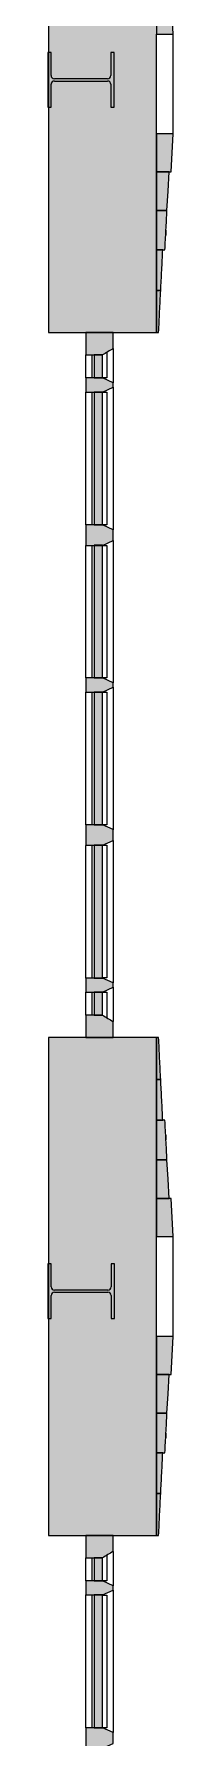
# Model space of a CAD drawing. Header units: inches. Extents: x -3598 to -1628, y -3458 to -206.
# Drawn here: x -1647.4 to -1632.4, y -3260.7 to -3058.2 of the extents above; entities that cross this region are included whole.
import ezdxf

# ---------------------------------------------------------------- set-up
doc = ezdxf.new("R2010")
doc.units = ezdxf.units.IN
doc.header["$MEASUREMENT"] = 0
for name, color, linetype, lineweight in [('A-GLAZ-CURT', 52, 'Continuous', 13), ('A-GLAZ-CWMG', 51, 'Continuous', 13), ('A-WALL', 113, 'Continuous', 13), ('A-WALL-PATT', 111, 'Continuous', 13), ('S-COLS', 52, 'Continuous', 13)]:
    doc.layers.add(name, color=color, linetype=linetype, lineweight=lineweight)

# ---------------------------------------------------------------- blocks, each defined once
blk = doc.blocks.new('15830016-STRUCT_MARTINEZ-MOORE_CENTRAL_v2018_rvt-1-MEZZANINE - CAD')
at = {"layer": 'S-COLS', "lineweight": 5}
for points in [[(-1647.36, -3066.89), (-1646.96, -3066.89), (-1646.96, -3064.16), (-1646.85, -3063.88), (-1646.57, -3063.77), (-1640.22, -3063.77), (-1639.94, -3063.88), (-1639.83, -3064.16), (-1639.83, -3066.89), (-1639.43, -3066.89), (-1639.43, -3060.39), (-1639.83, -3060.39), (-1639.83, -3063.13), (-1639.94, -3063.4), (-1640.22, -3063.52), (-1646.57, -3063.52), (-1646.85, -3063.4), (-1646.96, -3063.13), (-1646.96, -3060.39), (-1647.36, -3060.39)], [(-1647.33, -3210.89), (-1646.93, -3210.89), (-1646.93, -3208.16), (-1646.81, -3207.88), (-1646.54, -3207.77), (-1640.19, -3207.77), (-1639.91, -3207.88), (-1639.8, -3208.16), (-1639.8, -3210.89), (-1639.4, -3210.89), (-1639.4, -3204.39), (-1639.8, -3204.39), (-1639.8, -3207.13), (-1639.91, -3207.4), (-1640.19, -3207.52), (-1646.54, -3207.52), (-1646.81, -3207.4), (-1646.93, -3207.13), (-1646.93, -3204.39), (-1647.33, -3204.39)]]:
    blk.add_hatch(color=50, dxfattribs=at).paths.add_polyline_path(points, flags=0)
at = {"layer": 'S-COLS', "color": 253, "lineweight": 25}
for p, q in [((-1646.96, -3060.39), (-1647.36, -3060.39)), ((-1647.36, -3060.39), (-1647.36, -3066.89)), ((-1646.96, -3063.13), (-1646.96, -3060.39)), ((-1639.43, -3060.39), (-1639.83, -3060.39)), ((-1639.83, -3060.39), (-1639.83, -3063.13)), ((-1639.43, -3066.89), (-1639.43, -3060.39)), ((-1646.96, -3066.89), (-1646.96, -3064.16)), ((-1640.22, -3063.52), (-1646.57, -3063.52)), ((-1646.57, -3063.77), (-1640.22, -3063.77)), ((-1639.83, -3064.16), (-1639.83, -3066.89)), ((-1647.36, -3066.89), (-1646.96, -3066.89)), ((-1639.83, -3066.89), (-1639.43, -3066.89)), ((-1646.93, -3204.39), (-1647.33, -3204.39)), ((-1647.33, -3204.39), (-1647.33, -3210.89)), ((-1646.93, -3207.13), (-1646.93, -3204.39)), ((-1639.4, -3204.39), (-1639.8, -3204.39)), ((-1639.8, -3204.39), (-1639.8, -3207.13)), ((-1639.4, -3210.89), (-1639.4, -3204.39)), ((-1646.93, -3210.89), (-1646.93, -3208.16)), ((-1640.19, -3207.52), (-1646.54, -3207.52)), ((-1646.54, -3207.77), (-1640.19, -3207.77)), ((-1639.8, -3208.16), (-1639.8, -3210.89)), ((-1647.33, -3210.89), (-1646.93, -3210.89)), ((-1639.8, -3210.89), (-1639.4, -3210.89))]:
    blk.add_line(p, q, dxfattribs=at)
for centre, start, end in [((-1646.57, -3063.13), 180, 270), ((-1646.57, -3064.16), 90, 180), ((-1640.22, -3063.13), 270, 0), ((-1640.22, -3064.16), 0, 90), ((-1646.54, -3207.13), 180, 270), ((-1646.54, -3208.16), 90, 180), ((-1640.19, -3207.13), 270, 0), ((-1640.19, -3208.16), 0, 90)]:
    blk.add_arc(centre, 0.39, start, end, dxfattribs=at)
blk = doc.blocks.new('ws78 - ws1-483118-MEZZANINE - CAD')
at = {"layer": 'A-WALL', "lineweight": 20}
h = blk.add_hatch(color=10, dxfattribs=at)
h.paths.add_polyline_path([(-1634.4, -3344.13), (-1632.4, -3344.13), (-1632.65, -3339.61), (-1634.4, -3339.61)], flags=0)
h.paths.add_polyline_path([(-1634.4, -3217.55), (-1632.65, -3217.55), (-1632.4, -3213.03), (-1634.4, -3213.03), (-1634.4, -3214.3)], flags=0)
h = blk.add_hatch(color=10, dxfattribs=at)
h.paths.add_polyline_path([(-1632.9, -3339.61), (-1633.15, -3335.01), (-1634.4, -3335.01), (-1634.4, -3339.61)], flags=0)
h.paths.add_polyline_path([(-1633.15, -3222.15), (-1632.9, -3217.55), (-1634.4, -3217.55), (-1634.4, -3222.15)], flags=0)
h = blk.add_hatch(color=10, dxfattribs=at)
h.paths.add_polyline_path([(-1634.4, -3335.01), (-1633.15, -3335.01), (-1633.4, -3330.32), (-1634.4, -3330.32), (-1634.4, -3333.3)], flags=0)
h.paths.add_polyline_path([(-1634.4, -3226.84), (-1633.4, -3226.84), (-1633.15, -3222.15), (-1634.4, -3222.15)], flags=0)
h = blk.add_hatch(color=10, dxfattribs=at)
h.paths.add_polyline_path([(-1633.65, -3330.32), (-1633.9, -3325.49), (-1634.4, -3325.49), (-1634.4, -3330.32)], flags=0)
h.paths.add_polyline_path([(-1633.9, -3231.67), (-1633.65, -3226.84), (-1634.4, -3226.84), (-1634.4, -3231.67)], flags=0)
h = blk.add_hatch(color=10, dxfattribs=at)
h.paths.add_polyline_path([(-1633.9, -3325.49), (-1634.15, -3320.49), (-1634.4, -3320.49), (-1634.4, -3325.49)], flags=0)
h.paths.add_polyline_path([(-1634.15, -3236.67), (-1633.9, -3231.67), (-1634.4, -3231.67), (-1634.4, -3236.67)], flags=0)
for p, q in [((-1632.4, -3213.03), (-1632.4, -3207.1)), ((-1632.4, -3213.03), (-1634.4, -3213.03)), ((-1634.4, -3213.03), (-1634.4, -3217.55)), ((-1634.4, -3217.55), (-1632.9, -3217.55)), ((-1632.9, -3217.55), (-1634.4, -3217.55)), ((-1634.4, -3217.55), (-1634.4, -3222.15)), ((-1632.9, -3217.55), (-1632.65, -3217.55)), ((-1634.4, -3222.15), (-1633.15, -3222.15)), ((-1633.15, -3222.15), (-1634.4, -3222.15)), ((-1634.4, -3222.15), (-1634.4, -3226.84)), ((-1633.27, -3224.5), (-1633.27, -3225.08)), ((-1634.4, -3226.84), (-1633.4, -3226.84)), ((-1633.65, -3226.84), (-1634.4, -3226.84)), ((-1634.4, -3226.84), (-1634.4, -3231.67)), ((-1634.4, -3231.67), (-1633.9, -3231.67)), ((-1633.9, -3231.67), (-1634.4, -3231.67)), ((-1634.4, -3231.67), (-1634.4, -3236.67)), ((-1634.4, -3236.67), (-1634.15, -3236.67)), ((-1634.15, -3320.49), (-1634.4, -3320.49)), ((-1634.4, -3320.49), (-1634.4, -3325.49)), ((-1633.9, -3325.49), (-1634.4, -3325.49)), ((-1634.4, -3325.49), (-1634.4, -3330.32)), ((-1634.4, -3325.49), (-1633.9, -3325.49)), ((-1633.4, -3330.32), (-1634.4, -3330.32)), ((-1634.4, -3330.32), (-1634.4, -3335.01)), ((-1634.4, -3330.32), (-1633.65, -3330.32)), ((-1633.27, -3332.08), (-1633.27, -3332.66)), ((-1633.15, -3335.01), (-1634.4, -3335.01)), ((-1634.4, -3335.01), (-1634.4, -3339.61)), ((-1634.4, -3335.01), (-1633.15, -3335.01)), ((-1632.9, -3339.61), (-1634.4, -3339.61)), ((-1634.4, -3339.61), (-1634.4, -3344.13)), ((-1634.4, -3339.61), (-1632.9, -3339.61)), ((-1632.65, -3339.61), (-1632.9, -3339.61)), ((-1634.4, -3344.13), (-1632.4, -3344.13)), ((-1632.4, -3352.08), (-1632.4, -3344.13)), ((-1633.27, -3352.08), (-1634.4, -3352.08)), ((-1634.4, -3352.08), (-1632.4, -3352.08)), ((-1632.4, -3352.08), (-1634.4, -3352.08))]:
    blk.add_line(p, q, dxfattribs=at)
at = {"layer": 'A-WALL', "lineweight": 20, "flags": 128}
for points in [[(-1632.65, -3217.55), (-1632.52, -3215.29), (-1632.4, -3213.03)], [(-1633.15, -3222.15), (-1633.02, -3219.85), (-1632.9, -3217.55)], [(-1632.9, -3339.61), (-1633.02, -3337.31), (-1633.15, -3335.01)], [(-1632.4, -3344.13), (-1632.52, -3341.87), (-1632.65, -3339.61)]]:
    blk.add_lwpolyline(points, dxfattribs=at)
at = {"layer": 'A-WALL', "lineweight": 20}
for points in [[(-1633.4, -3226.84), (-1633.35, -3226.06), (-1633.27, -3224.5), (-1633.19, -3222.93), (-1633.15, -3222.15)], [(-1633.9, -3231.67), (-1633.85, -3230.87), (-1633.77, -3229.26), (-1633.69, -3227.65), (-1633.65, -3226.84)], [(-1634.15, -3236.67), (-1634.1, -3235.84), (-1634.02, -3234.17), (-1633.94, -3232.5), (-1633.9, -3231.67)], [(-1633.9, -3325.49), (-1633.94, -3324.66), (-1634.02, -3322.99), (-1634.1, -3321.33), (-1634.15, -3320.49)], [(-1633.65, -3330.32), (-1633.69, -3329.51), (-1633.77, -3327.9), (-1633.85, -3326.29), (-1633.9, -3325.49)], [(-1633.15, -3335.01), (-1633.19, -3334.23), (-1633.27, -3332.66), (-1633.35, -3331.1), (-1633.4, -3330.32)]]:
    blk.add_open_spline(points, degree=3, dxfattribs=at)
blk = doc.blocks.new('ws79 - ws1-483215-MEZZANINE - CAD')
at = {"layer": 'A-WALL', "lineweight": 20}
h = blk.add_hatch(color=10, dxfattribs=at)
h.paths.add_polyline_path([(-1632.4, -3201.13), (-1632.65, -3196.61), (-1634.4, -3196.61), (-1634.4, -3201.13)], flags=0)
h.paths.add_polyline_path([(-1632.9, -3074.55), (-1632.65, -3074.55), (-1632.4, -3070.03), (-1634.4, -3070.03), (-1634.4, -3074.55)], flags=0)
h = blk.add_hatch(color=10, dxfattribs=at)
h.paths.add_polyline_path([(-1632.9, -3196.61), (-1633.15, -3192.01), (-1634.4, -3192.01), (-1634.4, -3196.61)], flags=0)
h.paths.add_polyline_path([(-1633.15, -3079.15), (-1632.9, -3074.55), (-1634.4, -3074.55), (-1634.4, -3079.15)], flags=0)
h = blk.add_hatch(color=10, dxfattribs=at)
h.paths.add_polyline_path([(-1633.15, -3192.01), (-1633.4, -3187.32), (-1634.4, -3187.32), (-1634.4, -3192.01)], flags=0)
h.paths.add_polyline_path([(-1633.4, -3083.84), (-1633.15, -3079.15), (-1634.4, -3079.15), (-1634.4, -3083.84)], flags=0)
h = blk.add_hatch(color=10, dxfattribs=at)
h.paths.add_polyline_path([(-1633.65, -3187.32), (-1633.9, -3182.49), (-1634.4, -3182.49), (-1634.4, -3187.32)], flags=0)
h.paths.add_polyline_path([(-1633.9, -3088.67), (-1633.65, -3083.84), (-1634.4, -3083.84), (-1634.4, -3088.67)], flags=0)
h = blk.add_hatch(color=10, dxfattribs=at)
h.paths.add_polyline_path([(-1633.9, -3182.49), (-1634.15, -3177.49), (-1634.4, -3177.49), (-1634.4, -3182.49)], flags=0)
h.paths.add_polyline_path([(-1634.15, -3093.67), (-1633.9, -3088.67), (-1634.4, -3088.67), (-1634.4, -3093.67)], flags=0)
for p, q in [((-1632.4, -3070.03), (-1632.4, -3064.1)), ((-1632.4, -3070.03), (-1634.4, -3070.03)), ((-1634.4, -3070.03), (-1634.4, -3074.55)), ((-1634.4, -3074.55), (-1632.9, -3074.55)), ((-1632.9, -3074.55), (-1634.4, -3074.55)), ((-1634.4, -3074.55), (-1634.4, -3079.15)), ((-1632.9, -3074.55), (-1632.65, -3074.55)), ((-1634.4, -3079.15), (-1633.15, -3079.15)), ((-1633.15, -3079.15), (-1634.4, -3079.15)), ((-1634.4, -3079.15), (-1634.4, -3083.84)), ((-1633.27, -3081.5), (-1633.27, -3082.08)), ((-1634.4, -3083.84), (-1633.4, -3083.84)), ((-1633.65, -3083.84), (-1634.4, -3083.84)), ((-1634.4, -3083.84), (-1634.4, -3088.67)), ((-1634.4, -3088.67), (-1633.9, -3088.67)), ((-1633.9, -3088.67), (-1634.4, -3088.67)), ((-1634.4, -3088.67), (-1634.4, -3093.67)), ((-1634.4, -3093.67), (-1634.15, -3093.67)), ((-1634.15, -3177.49), (-1634.4, -3177.49)), ((-1634.4, -3177.49), (-1634.4, -3182.49)), ((-1633.9, -3182.49), (-1634.4, -3182.49)), ((-1634.4, -3182.49), (-1634.4, -3187.32)), ((-1634.4, -3182.49), (-1633.9, -3182.49)), ((-1633.4, -3187.32), (-1634.4, -3187.32)), ((-1634.4, -3187.32), (-1634.4, -3192.01)), ((-1634.4, -3187.32), (-1633.65, -3187.32)), ((-1633.27, -3189.08), (-1633.27, -3189.66)), ((-1633.15, -3192.01), (-1634.4, -3192.01)), ((-1634.4, -3192.01), (-1634.4, -3196.61)), ((-1634.4, -3192.01), (-1633.15, -3192.01)), ((-1632.9, -3196.61), (-1634.4, -3196.61)), ((-1634.4, -3196.61), (-1634.4, -3201.13)), ((-1634.4, -3196.61), (-1632.9, -3196.61)), ((-1632.65, -3196.61), (-1632.9, -3196.61)), ((-1634.4, -3201.13), (-1632.4, -3201.13)), ((-1632.4, -3207.06), (-1632.4, -3201.13))]:
    blk.add_line(p, q, dxfattribs=at)
at = {"layer": 'A-WALL', "lineweight": 20, "flags": 128}
for points in [[(-1632.65, -3074.55), (-1632.52, -3072.29), (-1632.4, -3070.03)], [(-1633.15, -3079.15), (-1633.02, -3076.85), (-1632.9, -3074.55)], [(-1632.9, -3196.61), (-1633.02, -3194.31), (-1633.15, -3192.01)], [(-1632.4, -3201.13), (-1632.52, -3198.87), (-1632.65, -3196.61)]]:
    blk.add_lwpolyline(points, dxfattribs=at)
at = {"layer": 'A-WALL', "lineweight": 20}
for points in [[(-1633.4, -3083.84), (-1633.35, -3083.06), (-1633.27, -3081.5), (-1633.19, -3079.93), (-1633.15, -3079.15)], [(-1633.9, -3088.67), (-1633.85, -3087.87), (-1633.77, -3086.26), (-1633.69, -3084.65), (-1633.65, -3083.84)], [(-1634.15, -3093.67), (-1634.1, -3092.84), (-1634.02, -3091.17), (-1633.94, -3089.5), (-1633.9, -3088.67)], [(-1633.9, -3182.49), (-1633.94, -3181.66), (-1634.02, -3179.99), (-1634.1, -3178.33), (-1634.15, -3177.49)], [(-1633.65, -3187.32), (-1633.69, -3186.51), (-1633.77, -3184.9), (-1633.85, -3183.29), (-1633.9, -3182.49)], [(-1633.15, -3192.01), (-1633.19, -3191.23), (-1633.27, -3189.66), (-1633.35, -3188.1), (-1633.4, -3187.32)]]:
    blk.add_open_spline(points, degree=3, dxfattribs=at)
blk = doc.blocks.new('ws80 - ws1-483412-MEZZANINE - CAD')
at = {"layer": 'A-WALL', "lineweight": 20}
h = blk.add_hatch(color=10, dxfattribs=at)
h.paths.add_polyline_path([(-1632.4, -3058.19), (-1632.65, -3053.67), (-1634.4, -3053.67), (-1634.4, -3058.19)], flags=0)
h.paths.add_polyline_path([(-1632.65, -2931.61), (-1632.4, -2927.09), (-1634.4, -2927.09), (-1634.4, -2931.61), (-1632.9, -2931.61)], flags=0)
h = blk.add_hatch(color=10, dxfattribs=at)
h.paths.add_polyline_path([(-1632.9, -3053.67), (-1633.15, -3049.07), (-1634.4, -3049.07), (-1634.4, -3053.67)], flags=0)
h.paths.add_polyline_path([(-1634.4, -2936.21), (-1633.15, -2936.21), (-1632.9, -2931.61), (-1634.4, -2931.61), (-1634.4, -2931.69)], flags=0)
h = blk.add_hatch(color=10, dxfattribs=at)
h.paths.add_polyline_path([(-1634.4, -3049.07), (-1633.15, -3049.07), (-1633.4, -3044.38), (-1634.4, -3044.38)], flags=0)
h.paths.add_polyline_path([(-1633.4, -2940.9), (-1633.15, -2936.21), (-1634.4, -2936.21), (-1634.4, -2940.9)], flags=0)
h = blk.add_hatch(color=10, dxfattribs=at)
h.paths.add_polyline_path([(-1633.65, -3044.38), (-1633.9, -3039.55), (-1634.4, -3039.55), (-1634.4, -3044.38)], flags=0)
h.paths.add_polyline_path([(-1633.9, -2945.73), (-1633.65, -2940.9), (-1634.4, -2940.9), (-1634.4, -2945.73)], flags=0)
h = blk.add_hatch(color=10, dxfattribs=at)
h.paths.add_polyline_path([(-1634.4, -3039.55), (-1633.9, -3039.55), (-1634.15, -3034.55), (-1634.4, -3034.55), (-1634.4, -3035.81)], flags=0)
h.paths.add_polyline_path([(-1634.15, -2950.73), (-1633.9, -2945.73), (-1634.4, -2945.73), (-1634.4, -2950.73)], flags=0)
for p, q in [((-1634.4, -2919.14), (-1633.27, -2919.14)), ((-1632.4, -2919.14), (-1634.4, -2919.14)), ((-1634.4, -2919.14), (-1632.4, -2919.14)), ((-1632.4, -2927.09), (-1632.4, -2919.14)), ((-1632.4, -2927.09), (-1634.4, -2927.09)), ((-1634.4, -2927.09), (-1634.4, -2931.61)), ((-1634.4, -2931.61), (-1632.9, -2931.61)), ((-1632.9, -2931.61), (-1634.4, -2931.61)), ((-1634.4, -2931.61), (-1634.4, -2936.21)), ((-1632.9, -2931.61), (-1632.65, -2931.61)), ((-1634.4, -2936.21), (-1633.15, -2936.21)), ((-1633.15, -2936.21), (-1634.4, -2936.21)), ((-1634.4, -2936.21), (-1634.4, -2940.9)), ((-1633.27, -2938.56), (-1633.27, -2939.14)), ((-1634.4, -2940.9), (-1633.4, -2940.9)), ((-1633.65, -2940.9), (-1634.4, -2940.9)), ((-1634.4, -2940.9), (-1634.4, -2945.73)), ((-1634.4, -2945.73), (-1633.9, -2945.73)), ((-1633.9, -2945.73), (-1634.4, -2945.73)), ((-1634.4, -2945.73), (-1634.4, -2950.73)), ((-1634.4, -2950.73), (-1634.15, -2950.73)), ((-1634.15, -3034.55), (-1634.4, -3034.55)), ((-1634.4, -3034.55), (-1634.4, -3039.55)), ((-1633.9, -3039.55), (-1634.4, -3039.55)), ((-1634.4, -3039.55), (-1634.4, -3044.38)), ((-1634.4, -3039.55), (-1633.9, -3039.55)), ((-1633.4, -3044.38), (-1634.4, -3044.38)), ((-1634.4, -3044.38), (-1634.4, -3049.07)), ((-1634.4, -3044.38), (-1633.65, -3044.38)), ((-1633.27, -3046.14), (-1633.27, -3046.72)), ((-1633.15, -3049.07), (-1634.4, -3049.07)), ((-1634.4, -3049.07), (-1634.4, -3053.67)), ((-1634.4, -3049.07), (-1633.15, -3049.07)), ((-1632.9, -3053.67), (-1634.4, -3053.67)), ((-1634.4, -3053.67), (-1634.4, -3058.19)), ((-1634.4, -3053.67), (-1632.9, -3053.67)), ((-1632.65, -3053.67), (-1632.9, -3053.67)), ((-1634.4, -3058.19), (-1632.4, -3058.19)), ((-1632.4, -3064.13), (-1632.4, -3058.19))]:
    blk.add_line(p, q, dxfattribs=at)
at = {"layer": 'A-WALL', "lineweight": 20, "flags": 128}
for points in [[(-1632.65, -2931.61), (-1632.52, -2929.35), (-1632.4, -2927.09)], [(-1633.15, -2936.21), (-1633.02, -2933.91), (-1632.9, -2931.61)], [(-1632.9, -3053.67), (-1633.02, -3051.37), (-1633.15, -3049.07)], [(-1632.4, -3058.19), (-1632.52, -3055.93), (-1632.65, -3053.67)]]:
    blk.add_lwpolyline(points, dxfattribs=at)
at = {"layer": 'A-WALL', "lineweight": 20}
for points in [[(-1633.4, -2940.9), (-1633.35, -2940.12), (-1633.27, -2938.56), (-1633.19, -2936.99), (-1633.15, -2936.21)], [(-1633.9, -2945.73), (-1633.85, -2944.93), (-1633.77, -2943.32), (-1633.69, -2941.71), (-1633.65, -2940.9)], [(-1634.15, -2950.73), (-1634.1, -2949.9), (-1634.02, -2948.23), (-1633.94, -2946.56), (-1633.9, -2945.73)], [(-1633.9, -3039.55), (-1633.94, -3038.72), (-1634.02, -3037.05), (-1634.1, -3035.39), (-1634.15, -3034.55)], [(-1633.65, -3044.38), (-1633.69, -3043.57), (-1633.77, -3041.96), (-1633.85, -3040.36), (-1633.9, -3039.55)], [(-1633.15, -3049.07), (-1633.19, -3048.29), (-1633.27, -3046.72), (-1633.35, -3045.16), (-1633.4, -3044.38)]]:
    blk.add_open_spline(points, degree=3, dxfattribs=at)
blk = doc.blocks.new('System Panel - Winco Glass-383972-MEZZANINE - CAD')
at = {"layer": 'A-GLAZ-CURT', "lineweight": 9}
blk.add_hatch(color=90, dxfattribs=at).paths.add_polyline_path([(4.78, 0), (2.05, 0), (2.05, -1), (4.78, -1)], flags=0)
at = {"layer": 'A-GLAZ-CURT', "lineweight": 20}
for p, q in [((4.78, 0), (2.05, 0)), ((2.05, 0), (2.05, -1)), ((4.78, -1), (4.78, 0)), ((2.05, -1), (4.78, -1))]:
    blk.add_line(p, q, dxfattribs=at)
blk = doc.blocks.new('System Panel - Winco Glass-383979-MEZZANINE - CAD')
at = {"layer": 'A-GLAZ-CURT', "lineweight": 9}
blk.add_hatch(color=90, dxfattribs=at).paths.add_polyline_path([(7.89, 0), (-7.89, 0), (-7.89, -1), (7.89, -1)], flags=0)
at = {"layer": 'A-GLAZ-CURT', "lineweight": 20}
for p, q in [((7.89, 0), (-7.89, 0)), ((-7.89, 0), (-7.89, -1)), ((7.89, -1), (7.89, 0)), ((-7.89, -1), (7.89, -1))]:
    blk.add_line(p, q, dxfattribs=at)
blk = doc.blocks.new('Rectangular Mullion - Winco Accent Full-Large-383985-MEZZANINE - CAD')
at = {"layer": 'A-GLAZ-CWMG', "lineweight": 9}
blk.add_hatch(color=90, dxfattribs=at).paths.add_polyline_path([(1.22, 0), (0.64, -1.25), (-0.64, -1.25), (-1.22, 0), (-1.22, 2), (1.22, 2)], flags=0)
at = {"layer": 'A-GLAZ-CWMG', "lineweight": 20}
for p, q in [((-1.22, 2), (1.22, 2)), ((-1.22, 0), (-1.22, 2)), ((-0.64, -1.25), (-1.22, 0)), ((1.22, 0), (0.64, -1.25)), ((1.22, 2), (1.22, 0)), ((0.64, -1.25), (-0.64, -1.25))]:
    blk.add_line(p, q, dxfattribs=at)
blk = doc.blocks.new('Rectangular Mullion - Winco Accent Full-383992-MEZZANINE - CAD')
at = {"layer": 'A-GLAZ-CWMG', "lineweight": 9}
blk.add_hatch(color=90, dxfattribs=at).paths.add_polyline_path([(0.84, 0), (0.26, -1.25), (-0.26, -1.25), (-0.84, 0), (-0.84, 2), (0.84, 2)], flags=0)
at = {"layer": 'A-GLAZ-CWMG', "lineweight": 20}
for p, q in [((-0.84, 2), (0.84, 2)), ((-0.84, 0), (-0.84, 2)), ((-0.26, -1.25), (-0.84, 0)), ((0.84, 0), (0.26, -1.25)), ((0.84, 2), (0.84, 0)), ((0.26, -1.25), (-0.26, -1.25))]:
    blk.add_line(p, q, dxfattribs=at)
blk = doc.blocks.new('Rectangular Mullion - Winco Accent Full-Large-383999-MEZZANINE - CAD')
at = {"layer": 'A-GLAZ-CWMG', "lineweight": 9}
for p, q in [((-1635.58, -730.9), (-1635.58, -747.84)), ((-1638.83, -747.26), (-1638.83, -731.48))]:
    blk.add_line(p, q, dxfattribs=at)
blk = doc.blocks.new('Rectangular Mullion - Winco Accent Full-Large-384000-MEZZANINE - CAD')
at = {"layer": 'A-GLAZ-CWMG', "lineweight": 9}
for p, q in [((-1635.58, -690.63), (-1635.58, -694.71)), ((-1638.83, -694.13), (-1638.83, -691.39))]:
    blk.add_line(p, q, dxfattribs=at)
blk = doc.blocks.new('Rectangular Mullion - Winco Accent Full_Left-Large-V124-MEZZANINE - CAD')
at = {"layer": 'A-GLAZ-CWMG', "lineweight": 9}
blk.add_hatch(color=90, dxfattribs=at).paths.add_polyline_path([(-1640.83, -3239.33), (-1639.58, -3238.57), (-1639.58, -3236.67), (-1642.83, -3236.67), (-1642.83, -3239.33)], flags=0)
at = {"layer": 'A-GLAZ-CWMG', "lineweight": 20}
for p, q in [((-1639.58, -3236.67), (-1642.83, -3236.67)), ((-1642.83, -3236.67), (-1642.83, -3239.33)), ((-1639.58, -3238.57), (-1639.58, -3236.67)), ((-1642.83, -3239.33), (-1640.83, -3239.33))]:
    blk.add_line(p, q, dxfattribs=at)
blk.add_arc((-1424.27, -3593.69), 415.29, 121.2289, 121.4308, dxfattribs=at)
blk = doc.blocks.new('Rectangular Mullion - Winco Accent Half-384023-MEZZANINE - CAD')
at = {"layer": 'A-GLAZ-CWMG', "lineweight": 9}
for p, q in [((-3298.05, -219.64), (-3298.05, -219.14)), ((-3298.05, -219.14), (-3282.28, -219.14)), ((-3282.28, -219.14), (-3282.28, -219.64)), ((-3282.28, -220.89), (-3298.05, -220.89))]:
    blk.add_line(p, q, dxfattribs=at)
blk = doc.blocks.new('Rectangular Mullion - Winco Accent Half-384024-MEZZANINE - CAD')
at = {"layer": 'A-GLAZ-CWMG', "lineweight": 9}
for p, q in [((-3338.45, -219.14), (-3335.41, -219.14)), ((-3335.41, -219.14), (-3335.41, -219.64)), ((-3335.41, -220.89), (-3338.14, -220.89))]:
    blk.add_line(p, q, dxfattribs=at)
blk = doc.blocks.new('System Panel - Winco Glass-383973-MEZZANINE - CAD')
at = {"layer": 'A-GLAZ-CURT', "lineweight": 9}
blk.add_hatch(color=90, dxfattribs=at).paths.add_polyline_path([(7.89, 0), (-7.89, 0), (-7.89, -1), (7.89, -1)], flags=0)
at = {"layer": 'A-GLAZ-CURT', "lineweight": 20}
for p, q in [((7.89, 0), (-7.89, 0)), ((-7.89, 0), (-7.89, -1)), ((7.89, -1), (7.89, 0)), ((-7.89, -1), (7.89, -1))]:
    blk.add_line(p, q, dxfattribs=at)
blk = doc.blocks.new('System Panel - Winco Glass-383974-MEZZANINE - CAD')
at = {"layer": 'A-GLAZ-CURT', "lineweight": 9}
blk.add_hatch(color=90, dxfattribs=at).paths.add_polyline_path([(7.89, 0), (-7.89, 0), (-7.89, -1), (7.89, -1)], flags=0)
at = {"layer": 'A-GLAZ-CURT', "lineweight": 20}
for p, q in [((7.89, 0), (-7.89, 0)), ((-7.89, 0), (-7.89, -1)), ((7.89, -1), (7.89, 0)), ((-7.89, -1), (7.89, -1))]:
    blk.add_line(p, q, dxfattribs=at)
blk = doc.blocks.new('System Panel - Winco Glass-383980-MEZZANINE - CAD')
at = {"layer": 'A-GLAZ-CURT', "lineweight": 9}
blk.add_hatch(color=90, dxfattribs=at).paths.add_polyline_path([(7.89, 0), (-7.89, 0), (-7.89, -1), (7.89, -1)], flags=0)
at = {"layer": 'A-GLAZ-CURT', "lineweight": 20}
for p, q in [((7.89, 0), (-7.89, 0)), ((-7.89, 0), (-7.89, -1)), ((7.89, -1), (7.89, 0)), ((-7.89, -1), (7.89, -1))]:
    blk.add_line(p, q, dxfattribs=at)
blk = doc.blocks.new('System Panel - Winco Glass-383982-MEZZANINE - CAD')
at = {"layer": 'A-GLAZ-CURT', "lineweight": 9}
blk.add_hatch(color=90, dxfattribs=at).paths.add_polyline_path([(-2.05, 0), (-4.78, 0), (-4.78, -1), (-2.05, -1)], flags=0)
at = {"layer": 'A-GLAZ-CURT', "lineweight": 20}
for p, q in [((-2.05, 0), (-4.78, 0)), ((-4.78, 0), (-4.78, -1)), ((-2.05, -1), (-2.05, 0)), ((-4.78, -1), (-2.05, -1))]:
    blk.add_line(p, q, dxfattribs=at)
blk = doc.blocks.new('Rectangular Mullion - Winco Accent Full-Large-383989-MEZZANINE - CAD')
at = {"layer": 'A-GLAZ-CWMG', "lineweight": 9}
blk.add_hatch(color=90, dxfattribs=at).paths.add_polyline_path([(1.22, 0), (0.64, -1.25), (-0.64, -1.25), (-1.22, 0), (-1.22, 2), (1.22, 2)], flags=0)
at = {"layer": 'A-GLAZ-CWMG', "lineweight": 20}
for p, q in [((-1.22, 2), (1.22, 2)), ((-1.22, 0), (-1.22, 2)), ((-0.64, -1.25), (-1.22, 0)), ((1.22, 0), (0.64, -1.25)), ((1.22, 2), (1.22, 0)), ((0.64, -1.25), (-0.64, -1.25))]:
    blk.add_line(p, q, dxfattribs=at)
blk = doc.blocks.new('Rectangular Mullion - Winco Accent Full-383996-MEZZANINE - CAD')
at = {"layer": 'A-GLAZ-CWMG', "lineweight": 9}
blk.add_hatch(color=90, dxfattribs=at).paths.add_polyline_path([(0.84, 0), (0.26, -1.25), (-0.26, -1.25), (-0.84, 0), (-0.84, 2), (0.84, 2)], flags=0)
at = {"layer": 'A-GLAZ-CWMG', "lineweight": 20}
for p, q in [((-0.84, 2), (0.84, 2)), ((-0.84, 0), (-0.84, 2)), ((-0.26, -1.25), (-0.84, 0)), ((0.84, 0), (0.26, -1.25)), ((0.84, 2), (0.84, 0)), ((0.26, -1.25), (-0.26, -1.25))]:
    blk.add_line(p, q, dxfattribs=at)
blk = doc.blocks.new('Rectangular Mullion - Winco Accent Full-383997-MEZZANINE - CAD')
at = {"layer": 'A-GLAZ-CWMG', "lineweight": 9}
blk.add_hatch(color=90, dxfattribs=at).paths.add_polyline_path([(0.84, 0), (0.26, -1.25), (-0.26, -1.25), (-0.84, 0), (-0.84, 2), (0.84, 2)], flags=0)
at = {"layer": 'A-GLAZ-CWMG', "lineweight": 20}
for p, q in [((-0.84, 2), (0.84, 2)), ((-0.84, 0), (-0.84, 2)), ((-0.26, -1.25), (-0.84, 0)), ((0.84, 0), (0.26, -1.25)), ((0.84, 2), (0.84, 0)), ((0.26, -1.25), (-0.26, -1.25))]:
    blk.add_line(p, q, dxfattribs=at)
blk = doc.blocks.new('Rectangular Mullion - Winco Accent Full-Large-383998-MEZZANINE - CAD')
at = {"layer": 'A-GLAZ-CWMG', "lineweight": 9}
for p, q in [((-1638.83, -769.89), (-1638.83, -767.15)), ((-1635.58, -766.57), (-1635.58, -770.65))]:
    blk.add_line(p, q, dxfattribs=at)
blk = doc.blocks.new('Rectangular Mullion - Winco Accent Full-Large-V38-MEZZANINE - CAD')
at = {"layer": 'A-GLAZ-CWMG', "lineweight": 9}
for p, q in [((-1638.83, -729.8), (-1638.83, -714.03)), ((-1635.58, -713.44), (-1635.58, -730.38))]:
    blk.add_line(p, q, dxfattribs=at)
blk = doc.blocks.new('Rectangular Mullion - Winco Accent Full_Left-Large-V126-MEZZANINE - CAD')
at = {"layer": 'A-GLAZ-CWMG', "lineweight": 9}
blk.add_hatch(color=90, dxfattribs=at).paths.add_polyline_path([(-1640.83, -3096.33), (-1639.58, -3095.57), (-1639.58, -3093.67), (-1642.83, -3093.67), (-1642.83, -3096.33)], flags=0)
at = {"layer": 'A-GLAZ-CWMG', "lineweight": 20}
for p, q in [((-1639.58, -3093.67), (-1642.83, -3093.67)), ((-1642.83, -3093.67), (-1642.83, -3096.33)), ((-1639.58, -3095.57), (-1639.58, -3093.67)), ((-1642.83, -3096.33), (-1640.83, -3096.33))]:
    blk.add_line(p, q, dxfattribs=at)
blk.add_arc((-1424.27, -3450.69), 415.29, 121.2289, 121.4308, dxfattribs=at)
blk = doc.blocks.new('Rectangular Mullion - Winco Accent Full_Left-Large-V125-MEZZANINE - CAD')
at = {"layer": 'A-GLAZ-CWMG', "lineweight": 9}
blk.add_hatch(color=90, dxfattribs=at).paths.add_polyline_path([(-1639.58, -3320.49), (-1639.58, -3318.59), (-1640.83, -3317.83), (-1642.83, -3317.83), (-1642.83, -3320.49)], flags=0)
at = {"layer": 'A-GLAZ-CWMG', "lineweight": 20}
for p, q in [((-1640.83, -3317.83), (-1642.83, -3317.83)), ((-1642.83, -3317.83), (-1642.83, -3320.49)), ((-1639.58, -3320.49), (-1639.58, -3318.59)), ((-1642.83, -3320.49), (-1639.58, -3320.49))]:
    blk.add_line(p, q, dxfattribs=at)
blk.add_arc((-1424.27, -2963.47), 415.29, 238.5692, 238.7711, dxfattribs=at)
blk = doc.blocks.new('Rectangular Mullion - Winco Accent Half-384022-MEZZANINE - CAD')
at = {"layer": 'A-GLAZ-CWMG', "lineweight": 9}
for p, q in [((-3262.39, -219.64), (-3262.39, -219.14)), ((-3262.39, -219.14), (-3259.34, -219.14)), ((-3259.65, -220.89), (-3262.39, -220.89))]:
    blk.add_line(p, q, dxfattribs=at)

msp = doc.modelspace()

# ---------------------------------------------------------------- hatches: boundary and pattern name
at = {"layer": 'A-WALL-PATT', "lineweight": 20}
h = msp.add_hatch(color=10, dxfattribs=at)
h.paths.add_polyline_path([(-1646.96, -3449.64), (-1634.4, -3449.64), (-1634.4, -3320.49), (-1647.27, -3320.49), (-1647.27, -3435.39), (-1646.96, -3435.39), (-1646.96, -3438.13), (-1646.85, -3438.4), (-1646.57, -3438.52), (-1640.22, -3438.52), (-1639.94, -3438.4), (-1639.83, -3438.13), (-1639.83, -3435.39), (-1639.43, -3435.39), (-1639.43, -3441.89), (-1639.83, -3441.89), (-1639.83, -3439.16), (-1639.94, -3438.88), (-1640.22, -3438.77), (-1646.57, -3438.77), (-1646.85, -3438.88), (-1646.96, -3439.16), (-1646.96, -3441.89), (-1647.27, -3441.89), (-1647.27, -3449.64)], flags=0)
h.paths.add_polyline_path([(-1634.4, -3236.67), (-1634.4, -3177.49), (-1647.27, -3177.49), (-1647.27, -3236.67)], flags=0)
h.paths.add_polyline_path([(-1634.4, -3093.67), (-1634.4, -3034.55), (-1647.27, -3034.55), (-1647.27, -3093.67)], flags=0)
h.paths.add_polyline_path([(-1634.4, -2950.73), (-1634.4, -2832.64), (-1647.27, -2832.64), (-1647.27, -2950.73)], flags=0)

# ---------------------------------------------------------------- linework, layer by layer
at = {"layer": 'A-WALL', "lineweight": 20}
for p, q in [((-1647.27, -3034.55), (-1647.27, -3093.67)), ((-1634.4, -3070.03), (-1634.4, -3058.19)), ((-1634.4, -3074.55), (-1634.4, -3070.03)), ((-1634.4, -3083.84), (-1634.4, -3074.55)), ((-1634.4, -3088.67), (-1634.4, -3083.84)), ((-1634.4, -3093.67), (-1634.4, -3088.67)), ((-1647.27, -3093.67), (-1634.4, -3093.67)), ((-1647.27, -3177.49), (-1647.27, -3236.67)), ((-1634.4, -3177.49), (-1647.27, -3177.49)), ((-1634.4, -3182.49), (-1634.4, -3177.49)), ((-1634.4, -3187.32), (-1634.4, -3182.49)), ((-1634.4, -3196.61), (-1634.4, -3187.32)), ((-1634.4, -3201.13), (-1634.4, -3196.61)), ((-1634.4, -3213.03), (-1634.4, -3201.13)), ((-1634.4, -3217.55), (-1634.4, -3213.03)), ((-1634.4, -3226.84), (-1634.4, -3217.55)), ((-1634.4, -3231.67), (-1634.4, -3226.84)), ((-1634.4, -3236.67), (-1634.4, -3231.67)), ((-1647.27, -3236.67), (-1634.4, -3236.67))]:
    msp.add_line(p, q, dxfattribs=at)

# ---------------------------------------------------------------- block references
at = {"lineweight": 5}
msp.add_blockref('15830016-STRUCT_MARTINEZ-MOORE_CENTRAL_v2018_rvt-1-MEZZANINE - CAD', (0, 0), dxfattribs=at)
at = {"layer": 'A-GLAZ-CURT', "lineweight": 9, "rotation": 269.9999999999482}
for name, p in [('System Panel - Winco Glass-383972-MEZZANINE - CAD', (-1640.83, -3094.29)), ('System Panel - Winco Glass-383979-MEZZANINE - CAD', (-1640.83, -3108.64)), ('System Panel - Winco Glass-383973-MEZZANINE - CAD', (-1640.83, -3126.85)), ('System Panel - Winco Glass-383980-MEZZANINE - CAD', (-1640.83, -3144.31)), ('System Panel - Winco Glass-383974-MEZZANINE - CAD', (-1640.83, -3162.52)), ('System Panel - Winco Glass-383982-MEZZANINE - CAD', (-1640.83, -3176.87)), ('System Panel - Winco Glass-383972-MEZZANINE - CAD', (-1640.83, -3237.29)), ('System Panel - Winco Glass-383979-MEZZANINE - CAD', (-1640.83, -3251.64))]:
    msp.add_blockref(name, p, dxfattribs=at)
at = {"layer": 'A-GLAZ-CWMG', "lineweight": 9}
for name, p in [('Rectangular Mullion - Winco Accent Full_Left-Large-V126-MEZZANINE - CAD', (0, 0)), ('Rectangular Mullion - Winco Accent Full-Large-384000-MEZZANINE - CAD', (-4, -2404.94)), ('Rectangular Mullion - Winco Accent Full-Large-383999-MEZZANINE - CAD', (-4, -2369.27)), ('Rectangular Mullion - Winco Accent Full-Large-V38-MEZZANINE - CAD', (-4, -2404.94)), ('Rectangular Mullion - Winco Accent Full-Large-383999-MEZZANINE - CAD', (-4, -2404.94)), ('Rectangular Mullion - Winco Accent Full-Large-V38-MEZZANINE - CAD', (-4, -2440.61)), ('Rectangular Mullion - Winco Accent Full-Large-383998-MEZZANINE - CAD', (-4, -2404.94)), ('Rectangular Mullion - Winco Accent Full_Left-Large-V125-MEZZANINE - CAD', (0, 143)), ('Rectangular Mullion - Winco Accent Full_Left-Large-V124-MEZZANINE - CAD', (0, 0)), ('Rectangular Mullion - Winco Accent Full-Large-384000-MEZZANINE - CAD', (-4, -2547.94)), ('Rectangular Mullion - Winco Accent Full-Large-383999-MEZZANINE - CAD', (-4, -2512.27))]:
    msp.add_blockref(name, p, dxfattribs=at)
for name, p, rotation in [('Rectangular Mullion - Winco Accent Half-384024-MEZZANINE - CAD', (-1421.19, -6434.48), 269.999999999948), ('Rectangular Mullion - Winco Accent Half-384023-MEZZANINE - CAD', (-1421.19, -6398.81), 269.999999999947), ('Rectangular Mullion - Winco Accent Half-384023-MEZZANINE - CAD', (-1421.19, -6417.02), 269.9999999999481), ('Rectangular Mullion - Winco Accent Half-384023-MEZZANINE - CAD', (-1421.19, -6434.48), 269.9999999999481), ('Rectangular Mullion - Winco Accent Half-384023-MEZZANINE - CAD', (-1421.19, -6452.68), 269.9999999999481), ('Rectangular Mullion - Winco Accent Half-384022-MEZZANINE - CAD', (-1421.19, -6434.48), 269.9999999999465), ('Rectangular Mullion - Winco Accent Half-384024-MEZZANINE - CAD', (-1421.19, -6577.48), 269.999999999948), ('Rectangular Mullion - Winco Accent Half-384023-MEZZANINE - CAD', (-1421.19, -6541.81), 269.999999999947)]:
    msp.add_blockref(name, p, dxfattribs=dict(at, rotation=rotation))
at = {"layer": 'A-GLAZ-CWMG', "lineweight": 9, "extrusion": (0, 0, -1), "rotation": 270.0000000000518}
for name, p in [('Rectangular Mullion - Winco Accent Full-383992-MEZZANINE - CAD', (1640.83, -3099.91)), ('Rectangular Mullion - Winco Accent Full-Large-383985-MEZZANINE - CAD', (1640.83, -3117.75)), ('Rectangular Mullion - Winco Accent Full-383996-MEZZANINE - CAD', (1640.83, -3135.58)), ('Rectangular Mullion - Winco Accent Full-Large-383989-MEZZANINE - CAD', (1640.83, -3153.41)), ('Rectangular Mullion - Winco Accent Full-383997-MEZZANINE - CAD', (1640.83, -3171.25)), ('Rectangular Mullion - Winco Accent Full-383992-MEZZANINE - CAD', (1640.83, -3242.91)), ('Rectangular Mullion - Winco Accent Full-Large-383985-MEZZANINE - CAD', (1640.83, -3260.75))]:
    msp.add_blockref(name, p, dxfattribs=at)
at = {"layer": 'A-WALL', "lineweight": 20}
for name in ['ws80 - ws1-483412-MEZZANINE - CAD', 'ws79 - ws1-483215-MEZZANINE - CAD', 'ws78 - ws1-483118-MEZZANINE - CAD']:
    msp.add_blockref(name, (0, 0), dxfattribs=at)

doc.saveas('drawing.dxf')
